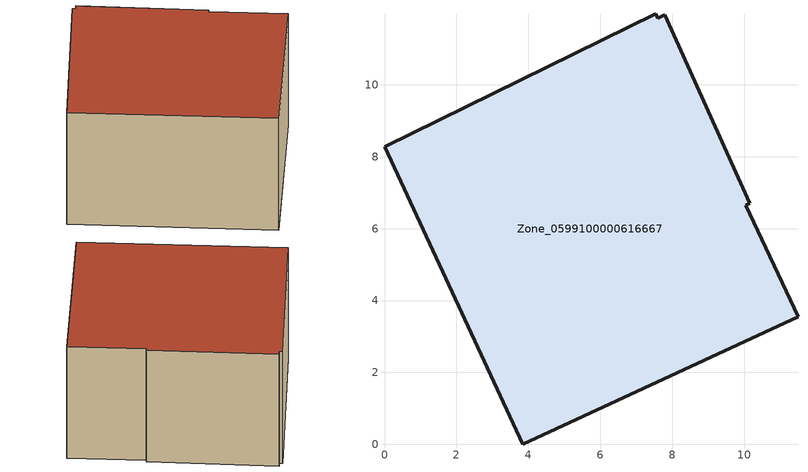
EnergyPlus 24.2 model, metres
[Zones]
Zone_0599100000616667
 floor ground (C_G): 10.16,6.71 10.04,6.65 11.49,3.56 3.84,0 0,8.28 7.54,11.98 7.6,11.85 7.79,11.94 z0
 wall outside (C_F): 10.16,6.71 7.79,11.94 7.6,11.85 7.54,11.98 0,8.28 3.84,0 11.49,3.56 10.04,6.65 10.16,6.71 z0:5.69
 roof outside (C_R): 10.04,6.65 10.16,6.71 7.79,11.94 7.6,11.85 7.54,11.98 0,8.28 3.84,0 11.49,3.56 z5.69
[BUILDING]
Pand.0599100000616667: North Axis=0; Terrain=City; Loads Convergence Tolerance Value=0.04; Temperature Convergence Tolerance Value=0.4; Solar Distribution=FullExterior; Maximum Number of Warmup Days=25; Minimum Number of Warmup Days=1
[Site:Location]
Rotterdam.The.Hague.AP_ZH_NLD Design_Conditions: Latitude=51.96; Longitude=4.45; Time Zone=1; Elevation=-4.5
[SITE:GROUNDTEMPERATURE:BUILDINGSURFACE]
18, 18, 18, 18, 18, 18, 18, 18, 18, 18, 18, 18
[MATERIAL] Thermal Absorptance=0.9; Solar Absorptance=0.7; Visible Absorptance=0.7
Name | Roughness | Thickness | Conductivity | Density | Specific Heat
G.D.1965 | MediumSmooth | 0.15 | 1 | 540 | 1210
F.D.1965 | Rough | 0.3 | 0.857143 | 1920 | 840
R.D.1965 | MediumRough | 0.2 | 0.08 | 1500 | 1000
[CONSTRUCTION]
C_G: G.D.1965
C_F: F.D.1965
C_R: R.D.1965
[ZONE]
Zone_0599100000616667: Type=1; Multiplier=1; Ceiling Height=Autocalculate; Volume=Autocalculate; Floor Area=autocalculate; Part of Total Floor Area=Yes
[ZONEINFILTRATION:DESIGNFLOWRATE]
Infil_Zone_0599100000616667: Zone or ZoneList or Space or SpaceList=Zone_0599100000616667; Schedule=AlwaysOn; Design Flow Rate Calculation Method=Flow/Area; Flow Rate per Floor Area=0.0042; Constant Term Coefficient=1; Temperature Term Coefficient=0; Velocity Term Coefficient=0; Velocity Squared Term Coefficient=0
[HVACTEMPLATE:ZONE:IDEALLOADSAIRSYSTEM]
Zone_0599100000616667: Maximum Heating Supply Air Temperature=50; Minimum Cooling Supply Air Temperature=13; Maximum Heating Supply Air Humidity Ratio=0.0156; Minimum Cooling Supply Air Humidity Ratio=0.0077; Heating Limit=NoLimit; Cooling Limit=NoLimit; Dehumidification Control Type=ConstantSensibleHeatRatio; Cooling Sensible Heat Ratio=0.7; Dehumidification Setpoint=60; Humidification Control Type=None; Humidification Setpoint=30; Outdoor Air Method=None; Outdoor Air Flow Rate per Person=0.00944; Outdoor Air Flow Rate per Zone Floor Area=0; Outdoor Air Flow Rate per Zone=0; Demand Controlled Ventilation Type=None; Outdoor Air Economizer Type=NoEconomizer; Heat Recovery Type=None; Sensible Heat Recovery Effectiveness=0.7; Latent Heat Recovery Effectiveness=0.65
[ZONECONTROL:THERMOSTAT]
ThermostatControl_Zone_0599100000616667: Zone or ZoneList=Zone_0599100000616667; Control Type Schedule=DualSetpointControlType; Control 1=Thermostat_Zone_0599100000616667; Temperature Difference Between Cutout And Setpoint=0
[THERMOSTATSETPOINT:DUALSETPOINT]
Thermostat_Zone_0599100000616667: Heating Setpoint Temperature Schedule=HeatingSetpoint_Zone_0599100000616667; Cooling Setpoint Temperature Schedule=CoolingSetpoint_Zone_0599100000616667
[SCHEDULE:COMPACT]
HeatingSetpoint_Zone_0599100000616667: Through: 12/31, For: AllDays, Until: 24:00, 21
CoolingSetpoint_Zone_0599100000616667: Through: 12/31, For: AllDays, Until: 24:00, 24
DualSetpointControlType: Through: 12/31, For: AllDays, Until: 24:00, 4
AlwaysOn: Through: 12/31, For: AllDays, Until: 24:00, 1
